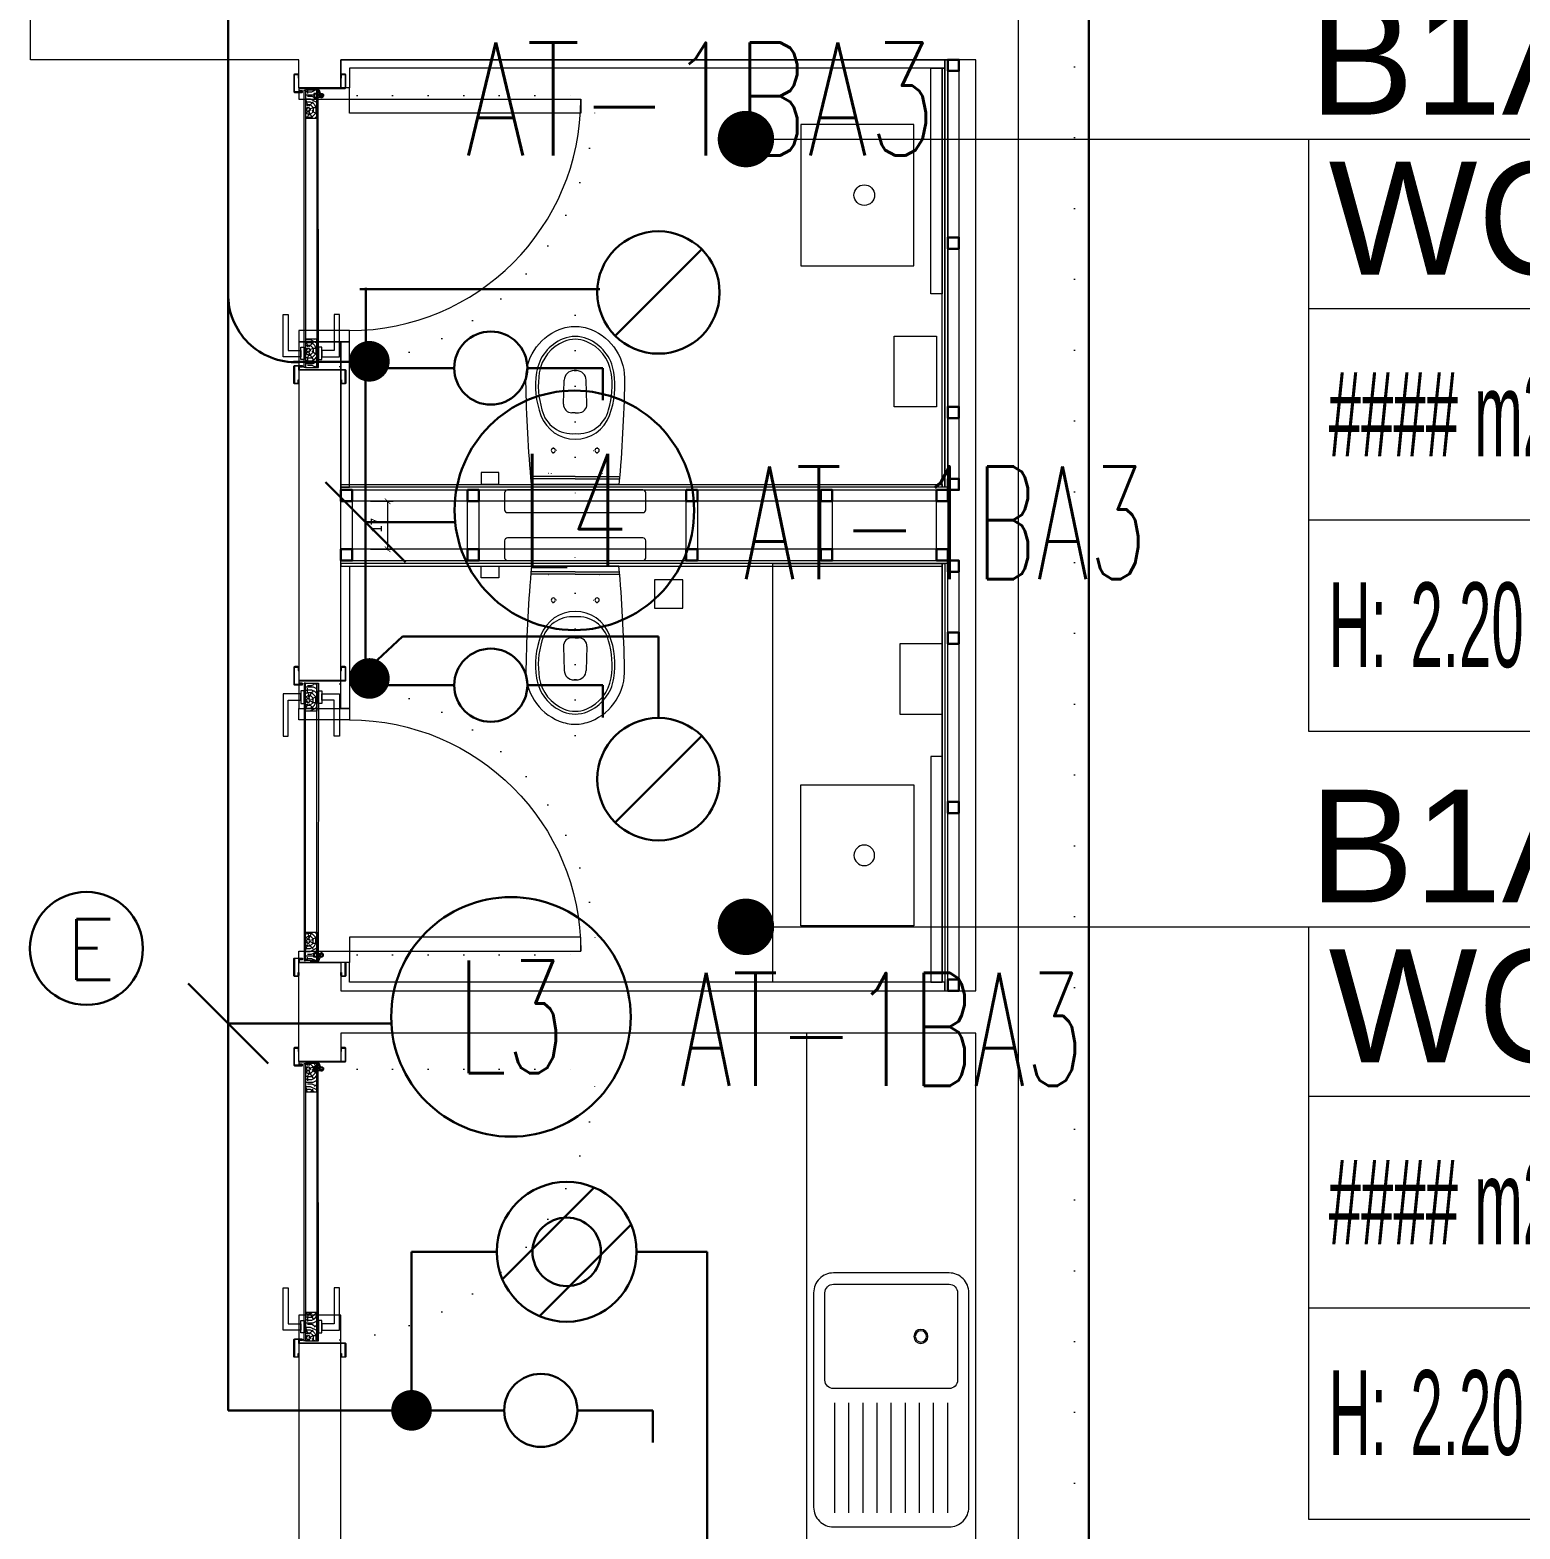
# Model space of a CAD drawing. Header units: metres. Extents: x -13316 to 152404, y -3899 to 30226.
# Drawn here: x 88410 to 88938, y 2069 to 2601 of the extents above; entities that cross this region are included whole.
import ezdxf
from ezdxf.enums import TextEntityAlignment as Align

# ---------------------------------------------------------------- set-up
doc = ezdxf.new("R2010")
doc.units = ezdxf.units.M
doc.header["$LTSCALE"] = 100
doc.header["$MEASUREMENT"] = 0
doc.header["$PDMODE"] = 1
doc.linetypes.add('DOT2', pattern=[0.125, 0, -0.125])
doc.linetypes.add('HIDDEN', pattern=[0.375, 0.25, -0.125])
doc.layers.get('0').update_dxf_attribs({"color": 9, "lineweight": 9})
for name, color, linetype, lineweight in [('00', 9, 'Continuous', 9), ('05V', 9, 'Continuous', 9), ('06C @ 1', 9, 'Continuous', 9), ('09', 9, 'Continuous', 9), ('10', 9, 'Continuous', 9), ('12', 9, 'Continuous', 9), ('20', 9, 'DOT2', 9), ('21_mahal200', 9, 'Continuous', 9), ('40x40 profil', 3, 'Continuous', 9), ('Alçıpan', 2, 'Continuous', 9), ('E-1x18W PL DOWNLIGHT ARMATÜR (GÖMME)', 7, 'Continuous', 30), ('E-1x36 W SIVAÜSTÜ FLUORESAN ARMATÜR (ETANŞ)', 7, 'Continuous', 30), ('E-2x18W GÖMME PL COMPACT FLUORESAN ARMATÜR', 7, 'Continuous', 30), ('E-ACİL AYDINLATMA KİTİ', 7, 'Continuous', 30), ('E-ANAHTAR', 7, 'Continuous', 30), ('E-AYDINLATMA VE PRİZ PANOSU', 7, 'Continuous', 30), ('E-KABLO', 7, 'Continuous', 30), ('E-LINYE', 7, 'Continuous', 30), ('Kapı', 204, 'Continuous', 9), ('SERAMİK', 1, 'Continuous', 9), ('TEFRİŞ', 9, 'Continuous', 9)]:
    doc.layers.add(name, color=color, linetype=linetype, lineweight=lineweight)
doc.styles.add('Arial', font='arial.ttf', dxfattribs={"height": 2.5})
doc.styles.add('E-YAZI', font='txttw.shx')
doc.styles.add('MuuM_TEXT-STANDART', font='ARIALN.TTF')
doc.dimstyles.new('MuuM_DIM20', dxfattribs={"dimscale": 2, "dimtxt": 2, "dimasz": 1, "dimexe": 1, "dimexo": 1, "dimgap": 1, "dimtad": 1, "dimdec": 1, "dimrnd": 0.5, "dimdsep": 46, "dimtxsty": 'MuuM_TEXT-STANDART', "dimblk": 'ARCHTICK', "dimcen": 0, "dimdle": 0.15, "dimclrd": 256, "dimclre": 256, "dimclrt": 256, "dimadec": 0, "dimazin": 0, "dimtfac": 5, "dimtdec": 1, "dimtix": 1, "dimtmove": 2, "dimatfit": 3, "dimldrblk": 'DOT', "dimfxl": 3, "dimfxlon": 1, "dimtolj": 1, "dimlwd": -1, "dimlwe": -1, "dimarcsym": 0})
doc.dimstyles.new('MuuM_DIM200', dxfattribs={"dimscale": 20, "dimtxt": 2, "dimasz": 1, "dimexe": 1, "dimexo": 1, "dimgap": 1, "dimtad": 1, "dimdec": 1, "dimrnd": 0.5, "dimdsep": 46, "dimtxsty": 'MuuM_TEXT-STANDART', "dimblk": 'ARCHTICK', "dimcen": 0, "dimdle": 0.15, "dimclrd": 256, "dimclre": 256, "dimclrt": 256, "dimadec": 0, "dimazin": 0, "dimtfac": 5, "dimtdec": 1, "dimtix": 1, "dimtmove": 2, "dimatfit": 3, "dimldrblk": 'DOT', "dimfxl": 3, "dimfxlon": 1, "dimtolj": 1, "dimlwd": -1, "dimlwe": -1, "dimarcsym": 0})

# ---------------------------------------------------------------- blocks, each defined once
blk = doc.blocks.new('100_1x18W PL DOWNLIGHT ARMATÜR (GÖMME)')
at = {"layer": 'E-1x18W PL DOWNLIGHT ARMATÜR (GÖMME)', "color": 7}
blk.add_line((-1.095, -1.095), (1.095, 1.095), dxfattribs=at)
at = {"layer": 'E-1x18W PL DOWNLIGHT ARMATÜR (GÖMME)', "color": 4}
blk.add_ellipse((0, 0), major_axis=(-1.549, 0), ratio=1, start_param=3.1418, end_param=9.424985, dxfattribs=at)
blk = doc.blocks.new('100_ANAHTAR')
at = {"layer": 'E-ANAHTAR', "color": 4}
for p, q in [((0, 5.345), (-0.714, 5.345)), ((0, 3.673), (0, 5.345)), ((0, 2.053), (0, 0))]:
    blk.add_line(p, q, dxfattribs=at)
blk.add_circle((0, 2.863), 0.81, dxfattribs=at)
blk = doc.blocks.new('100_ACİL AYDINLATMA KİTİ')
at = {"layer": 'E-ACİL AYDINLATMA KİTİ', "color": 3}
blk.add_circle((0, 0), 1.251, dxfattribs=at)
at = {"layer": 'E-ACİL AYDINLATMA KİTİ', "color": 3, "style": 'E-YAZI'}
blk.add_text('E', height=1.34, dxfattribs=at).set_placement((-0.448, -0.694))
blk = doc.blocks.new('E-218-ORTASI BUZLU CAMLI')
at = {"layer": 'E-2x18W GÖMME PL COMPACT FLUORESAN ARMATÜR', "color": 4}
for p, q in [((-22.81, -9.67), (9.67, 22.81)), ((-9.67, -22.81), (22.81, 9.67))]:
    blk.add_line(p, q, dxfattribs=at)
for radius in [24.78, 12.14]:
    blk.add_circle((0, 0), radius, dxfattribs=at)
blk = doc.blocks.new('_ArchTick')
at = {"color": 0, "linetype": 'ByBlock', "const_width": 0.15}
blk.add_lwpolyline([(-0.5, -0.5), (0.5, 0.5)], dxfattribs=at)
blk = doc.blocks.new('_Dot')
at = {"color": 0, "linetype": 'ByBlock', "lineweight": -2}
blk.add_line((-0.5, 0), (-1, 0), dxfattribs=at)
at = {"color": 0, "linetype": 'ByBlock', "const_width": 0.5}
blk.add_lwpolyline([(-0.25, 0, 1), (0.25, 0, 1)], format="xyb", close=True, dxfattribs=at)
blk = doc.blocks.new('0_roomno2')
blk.add_lwpolyline([(19.375, -10.5), (0, -10.5), (0, 0), (19.375, 0)], close=True)
for points in [[(0, -3), (19.375, -3)], [(8.125, -3), (8.125, -10.5)], [(11.875, -3), (11.875, -10.5)], [(15.625, -3), (15.625, -10.5)], [(0, -6.75), (8.125, -6.75)]]:
    blk.add_lwpolyline(points)
at = {"style": 'MuuM_TEXT-STANDART', "width": 0.6}
blk.add_text('H:', height=1.5, dxfattribs=at).set_placement((0.35, -8.608), align=Align.MIDDLE_LEFT)
at = {"style": 'Arial'}
blk.add_attdef('ODANO', (0, 1.17), '', height=2, dxfattribs=at)
blk.add_attdef('MEKANADI', text='', height=2, dxfattribs=at).set_placement((0.35, -3), align=Align.BOTTOM_LEFT)
at = {"style": 'MuuM_TEXT-STANDART', "width": 0.6}
for tag, p in [('YER01', (10, -4.5)), ('TAVAN01', (13.75, -4.5)), ('DUVAR01', (17.5, -4.5)), ('YER02', (10, -6.75)), ('TAVAN02', (13.75, -6.75)), ('DUVAR02', (17.5, -6.75)), ('YER03', (10, -9)), ('TAVAN03', (13.75, -9)), ('DUVAR03', (17.5, -9))]:
    blk.add_attdef(tag, text='', height=1.5, dxfattribs=at).set_placement(p, align=Align.MIDDLE_CENTER)
for tag, p in [('M2', (0.35, -4.875)), ('TEMIZTAVANYUKSEKLIGI', (1.8, -8.608))]:
    blk.add_attdef(tag, text='', height=1.5, dxfattribs=at).set_placement(p, align=Align.MIDDLE_LEFT)
blk = doc.blocks.new('gr-p-birim eleman')
blk.add_lwpolyline([(-1, 0), (0, 0), (0, 1), (-1, 1)], close=True)
blk = doc.blocks.new('m-mu-evye01-p')
for points in [[(-45, 9.5), (-45, 50.5, -0.414214), (-38, 57.5), (38, 57.5, -0.414214), (45, 50.5), (45, 9.5, -0.414214), (38, 2.5), (-38, 2.5, -0.414214)], [(-4, 9.5), (-4, 50.5, 0.414214), (-7, 53.5), (-38, 53.5, 0.414214), (-41, 50.5), (-41, 9.5, 0.414214), (-38, 6.5), (-7, 6.5, 0.414214)]]:
    blk.add_lwpolyline(points, format="xyb", close=True)
for points in [[(40, 50), (1, 50)], [(40, 45), (1, 45)], [(40, 40), (1, 40)], [(40, 35), (1, 35)], [(40, 30), (1, 30)], [(40, 25), (1, 25)], [(40, 20), (1, 20)], [(40, 15), (1, 15)], [(40, 10), (1, 10)]]:
    blk.add_lwpolyline(points)
for radius in [2.5, 2]:
    blk.add_circle((-22.5, 19.5), radius)
blk.add_point((0, 0))
blk = doc.blocks.new('p-kapı kolu')
for points in [[(2.2, 0), (2.2, -1.25), (-2.2, -1.25), (-2.2, 0), (2.2, 0)], [(1.225, -1.25), (1.225, -7.5), (-13.775, -7.5), (-13.775, -5.625), (-1.025, -5.625), (-1.025, -5.625), (-1.025, -1.25), (1.225, -1.25)]]:
    blk.add_lwpolyline(points)
blk = doc.blocks.new('K-AH-01')
at = {"layer": '09'}
h = blk.add_hatch(dxfattribs=at)
h.set_pattern_fill('LOGEND', color=256, scale=10, style=0)
h.set_pattern_definition([(7e-15, (-3944.073, -2726.897), (10, 10), [3, -7]), (7e-15, (-3944.073, -2726.397), (10, 10), [3, -7]), (7e-15, (-3943.573, -2725.397), (10, 10), [2, -8]), (7e-15, (-3943.073, -2724.397), (10, 10), [1.5, -8.5]), (7e-15, (-3943.073, -2723.397), (10, 10), [1, -9]), (7e-15, (-3945.573, -2722.397), (10, 10), [0.5, -2.5, 0.5, -6.5]), (7e-15, (-3944.073, -2721.897), (10, 10), [0.5, -4, 1.5, -4]), (7e-15, (-3942.073, -2721.397), (10, 10), [0.5, -0.5, 0.5, -8.5]), (7e-15, (-3942.573, -2720.897), (10, 10), [0.5, -9.5]), (7e-15, (-3943.073, -2719.897), (10, 10), [1.5, -8.5]), (7e-15, (-3943.073, -2718.897), (10, 10), [2, -8]), (7e-15, (-3943.573, -2717.897), (10, 10), [2.5, -3, 0.5, -4]), (90, (-3947.573, -2723.897), (-10, 10), [0.5, -1, 2.5, -6]), (90, (-3947.073, -2722.897), (-10, 10), [0.5, -0.5, 1.5, -7.5]), (90, (-3946.573, -2718.897), (-10, 10), [1, -9]), (90, (-3946.073, -2722.897), (-10, 10), [2, -3, 0.5, -4.5]), (90, (-3945.573, -2717.397), (-10, 10), [0.5, -9.5]), (90, (-3945.073, -2722.397), (-10, 10), [1.5, -8.5]), (90, (-3944.073, -2721.897), (-10, 10), [1, -9]), (90, (-3943.073, -2721.897), (-10, 10), [0.5, -1.5, 1.5, -6.5]), (90, (-3942.573, -2721.397), (-10, 10), [0.5, -9.5]), (90, (-3942.073, -2723.397), (-10, 10), [1.4, -8.6]), (90, (-3941.573, -2725.397), (-10, 10), [1, -9]), (90, (-3940.573, -2721.397), (-10, 10), [0.5, -9.5]), (90, (-3939.573, -2721.897), (-10, 10), [1.5, -8.5]), (90, (-3938.573, -2721.897), (-10, 10), [1.5, -8.5]), (45, (-3940.073, -2725.8966), (1e-15, 10), [0.7071, -0.7071, 0.7071, -12.020836]), (45, (-3942.073, -2723.3966), (1e-15, 10), [1.4142, -12.727936]), (45, (-3946.073, -2718.3966), (1e-15, 10), [1.4142, -12.727936]), (45, (-3944.073, -2720.8966), (1e-15, 10), [1.4142, -12.727936]), (45, (-3943.573, -2722.8966), (1e-15, 10), [1.4142, -12.727936]), (45, (-3940.573, -2724.8966), (1e-15, 10), [1.4142, -12.727936]), (45, (-3941.573, -2724.3966), (1e-15, 10), [2.12132, -12.020816]), (45, (-3944.573, -2719.8966), (1e-15, 10), [0.7071, -13.435036]), (45, (-3945.073, -2718.8966), (1e-15, 10), [0.7071, -13.435036]), (45, (-3941.073, -2718.8966), (1e-15, 10), [0.7071, -13.435036]), (45, (-3945.073, -2723.8966), (1e-15, 10), [0.7071, -13.435036]), (45, (-3939.573, -2720.3966), (1e-15, 10), [0.7071, -13.435036]), (45, (-3943.073, -2721.3966), (1e-15, 10), [0.7071, -13.435036]), (45, (-3942.073, -2720.3966), (1e-15, 10), [0.7071, -13.435036]), (135, (-3942.573, -2722.3966), (-10, 1e-15), [0.7071, -0.7071, 2.12132, -10.606616]), (135, (-3941.073, -2722.3966), (-10, 1e-15), [0.7071, -13.435036]), (135, (-3941.073, -2725.8966), (-10, 1e-15), [0.7071, -13.435036]), (135, (-3943.073, -2723.3966), (-10, 1e-15), [0.7071, -13.435036]), (135, (-3941.573, -2721.3966), (-10, 1e-15), [0.7071, -13.435036]), (135, (-3944.073, -2723.8966), (-10, 1e-15), [0.7071, -13.435036]), (135, (-3940.073, -2723.8966), (-10, 1e-15), [0.7071, -13.435036]), (135, (-3947.073, -2726.8966), (-10, 1e-15), [0.7071, -13.435036]), (135, (-3946.573, -2726.3966), (-10, 1e-15), [1.4142, -12.727936]), (135, (-3946.073, -2725.8966), (-10, 1e-15), [1.4142, -12.727936]), (135, (-3945.073, -2725.8966), (-10, 1e-15), [1.4142, -12.727936]), (135, (-3944.573, -2724.8966), (-10, 1e-15), [1.4142, -12.727936]), (135, (-3940.573, -2720.8966), (-10, 1e-15), [1.4142, -12.727936]), (135, (-3938.573, -2725.8966), (-10, 1e-15), [1.4142, -12.727936]), (135, (-3938.073, -2717.8966), (-10, 1e-15), [1.4142, -12.727936]), (135, (-3938.073, -2718.8966), (-10, 1e-15), [1.4142, -12.727936]), (135, (-3939.073, -2719.3966), (-10, 1e-15), [1.4142, -12.727936]), (135, (-3946.073, -2719.3966), (-10, 1e-15), [2.12132, -12.020816]), (135, (-3939.573, -2720.3966), (-10, 1e-15), [2.12132, -12.020816]), (26.56505, (-3945.0727, -2717.3966), (10, 4e-09), [1.118, -21.24268]), (26.56505, (-3945.0727, -2722.3966), (10, 4e-09), [1.118, -21.24268]), (26.56505, (-3944.0727, -2719.3966), (10, 4e-09), [1.118, -21.24268]), (26.56505, (-3941.0727, -2726.3966), (10, 4e-09), [1.118, -21.24268]), (26.56505, (-3941.5727, -2725.3966), (10, 4e-09), [1.118, -21.24268]), (26.56505, (-3944.5727, -2723.3966), (10, 4e-09), [1.118, -21.24268]), (26.56505, (-3944.5727, -2718.3966), (10, 4e-09), [1.118, -21.24268]), (26.56505, (-3941.5727, -2721.3966), (10, 4e-09), [2.236, -20.12468]), (63.43495, (-3941.5727, -2719.8966), (5e-10, 10), [1.118, -21.24268]), (63.43495, (-3940.0727, -2722.8966), (5e-10, 10), [1.118, -21.24268]), (63.43495, (-3945.0727, -2720.8966), (5e-10, 10), [1.118, -21.24268]), (63.43495, (-3947.0727, -2720.3966), (5e-10, 10), [1.118, -21.24268]), (63.43495, (-3941.0727, -2722.3966), (5e-10, 10), [1.118, -21.24268]), (63.43495, (-3942.0727, -2722.3966), (5e-10, 10), [1.118, -21.24268]), (63.43495, (-3946.0727, -2720.8966), (5e-10, 10), [2.236, -20.12468]), (63.43495, (-3938.5727, -2724.3966), (5e-10, 10), [2.236, -20.12468]), (63.43495, (-3939.5727, -2723.8966), (5e-10, 10), [2.236, -20.12468]), (116.56505, (-3947.5727, -2725.3966), (-4e-09, 10), [1.118, -21.24268]), (116.56505, (-3947.5727, -2719.8966), (-4e-09, 10), [1.118, -21.24268]), (116.56505, (-3945.5727, -2726.8966), (-4e-09, 10), [1.118, -21.24268]), (116.56505, (-3946.5727, -2717.8966), (-4e-09, 10), [1.118, -21.24268]), (116.56505, (-3945.5727, -2723.8966), (-4e-09, 10), [1.118, -21.24268]), (116.56505, (-3943.5727, -2722.8966), (-4e-09, 10), [1.118, -21.24268]), (116.56505, (-3942.5727, -2720.8966), (-4e-09, 10), [1.118, -21.24268]), (116.56505, (-3947.0727, -2724.8966), (3.2e-06, 10.0000016), [1.118, -21.24268]), (116.56505, (-3944.5727, -2723.3966), (-4e-09, 10), [1.118, -21.24268]), (116.56505, (-3941.5727, -2724.3966), (-4e-09, 10), [1.118, -21.24268]), (116.56505, (-3940.5727, -2723.3966), (-4e-09, 10), [1.118, -21.24268]), (116.56505, (-3938.5727, -2720.3966), (-4e-09, 10), [1.118, -21.24268]), (116.56505, (-3946.0727, -2717.3966), (-4e-09, 10), [1.118, -21.24268]), (116.56505, (-3947.5727, -2717.8966), (-4e-09, 10), [2.236, -20.12468]), (116.56505, (-3946.0727, -2724.8966), (-4e-09, 10), [2.236, -20.12468]), (153.43495, (-3947.5727, -2726.3966), (-10, 5e-10), [1.118, -21.24268]), (153.43495, (-3939.0727, -2726.8966), (-10, 5e-10), [1.118, -21.24268]), (153.43495, (-3939.5727, -2721.8966), (-10, 5e-10), [1.118, -21.24268]), (153.43495, (-3943.5727, -2725.3966), (-10, 5e-10), [1.118, -21.24268]), (153.43495, (-3944.0727, -2726.3966), (-10, 5e-10), [1.118, -21.24268]), (153.43495, (-3943.0727, -2724.3966), (-10, 5e-10), [1.118, -21.24268]), (153.43495, (-3940.0727, -2718.3966), (-10, 5e-10), [1.118, -21.24268]), (153.43495, (-3939.0727, -2717.8966), (-10, 5e-10), [2.236, -20.12468])])
h.paths.add_polyline_path([(10.77, 6.46), (10.77, 2.46), (0.77, 2.46), (0.77, 6.46)])
h = blk.add_hatch(dxfattribs=at)
h.set_pattern_fill('LOGEND', color=256, scale=10, style=0)
h.set_pattern_definition([(7e-15, (-3938.781, -2726.897), (10, 10), [3, -7]), (7e-15, (-3938.781, -2726.397), (10, 10), [3, -7]), (7e-15, (-3938.281, -2725.397), (10, 10), [2, -8]), (7e-15, (-3937.781, -2724.397), (10, 10), [1.5, -8.5]), (7e-15, (-3937.781, -2723.397), (10, 10), [1, -9]), (7e-15, (-3940.281, -2722.397), (10, 10), [0.5, -2.5, 0.5, -6.5]), (7e-15, (-3938.781, -2721.897), (10, 10), [0.5, -4, 1.5, -4]), (7e-15, (-3936.781, -2721.397), (10, 10), [0.5, -0.5, 0.5, -8.5]), (7e-15, (-3937.281, -2720.897), (10, 10), [0.5, -9.5]), (7e-15, (-3937.781, -2719.897), (10, 10), [1.5, -8.5]), (7e-15, (-3937.781, -2718.897), (10, 10), [2, -8]), (7e-15, (-3938.281, -2717.897), (10, 10), [2.5, -3, 0.5, -4]), (90, (-3942.281, -2723.897), (-10, 10), [0.5, -1, 2.5, -6]), (90, (-3941.781, -2722.897), (-10, 10), [0.5, -0.5, 1.5, -7.5]), (90, (-3941.281, -2718.897), (-10, 10), [1, -9]), (90, (-3940.781, -2722.897), (-10, 10), [2, -3, 0.5, -4.5]), (90, (-3940.281, -2717.397), (-10, 10), [0.5, -9.5]), (90, (-3939.781, -2722.397), (-10, 10), [1.5, -8.5]), (90, (-3938.781, -2721.897), (-10, 10), [1, -9]), (90, (-3937.781, -2721.897), (-10, 10), [0.5, -1.5, 1.5, -6.5]), (90, (-3937.281, -2721.397), (-10, 10), [0.5, -9.5]), (90, (-3936.781, -2723.397), (-10, 10), [1.4, -8.6]), (90, (-3936.281, -2725.397), (-10, 10), [1, -9]), (90, (-3935.281, -2721.397), (-10, 10), [0.5, -9.5]), (90, (-3934.281, -2721.897), (-10, 10), [1.5, -8.5]), (90, (-3933.281, -2721.897), (-10, 10), [1.5, -8.5]), (45, (-3934.781, -2725.8966), (1e-15, 10), [0.7071, -0.7071, 0.7071, -12.020836]), (45, (-3936.781, -2723.3966), (1e-15, 10), [1.4142, -12.727936]), (45, (-3940.781, -2718.3966), (1e-15, 10), [1.4142, -12.727936]), (45, (-3938.781, -2720.8966), (1e-15, 10), [1.4142, -12.727936]), (45, (-3938.281, -2722.8966), (1e-15, 10), [1.4142, -12.727936]), (45, (-3935.281, -2724.8966), (1e-15, 10), [1.4142, -12.727936]), (45, (-3936.281, -2724.3966), (1e-15, 10), [2.12132, -12.020816]), (45, (-3939.281, -2719.8966), (1e-15, 10), [0.7071, -13.435036]), (45, (-3939.781, -2718.8966), (1e-15, 10), [0.7071, -13.435036]), (45, (-3935.781, -2718.8966), (1e-15, 10), [0.7071, -13.435036]), (45, (-3939.781, -2723.8966), (1e-15, 10), [0.7071, -13.435036]), (45, (-3934.281, -2720.3966), (1e-15, 10), [0.7071, -13.435036]), (45, (-3937.781, -2721.3966), (1e-15, 10), [0.7071, -13.435036]), (45, (-3936.781, -2720.3966), (1e-15, 10), [0.7071, -13.435036]), (135, (-3937.281, -2722.3966), (-10, 1e-15), [0.7071, -0.7071, 2.12132, -10.606616]), (135, (-3935.781, -2722.3966), (-10, 1e-15), [0.7071, -13.435036]), (135, (-3935.781, -2725.8966), (-10, 1e-15), [0.7071, -13.435036]), (135, (-3937.781, -2723.3966), (-10, 1e-15), [0.7071, -13.435036]), (135, (-3936.281, -2721.3966), (-10, 1e-15), [0.7071, -13.435036]), (135, (-3938.781, -2723.8966), (-10, 1e-15), [0.7071, -13.435036]), (135, (-3934.781, -2723.8966), (-10, 1e-15), [0.7071, -13.435036]), (135, (-3941.781, -2726.8966), (-10, 1e-15), [0.7071, -13.435036]), (135, (-3941.281, -2726.3966), (-10, 1e-15), [1.4142, -12.727936]), (135, (-3940.781, -2725.8966), (-10, 1e-15), [1.4142, -12.727936]), (135, (-3939.781, -2725.8966), (-10, 1e-15), [1.4142, -12.727936]), (135, (-3939.281, -2724.8966), (-10, 1e-15), [1.4142, -12.727936]), (135, (-3935.281, -2720.8966), (-10, 1e-15), [1.4142, -12.727936]), (135, (-3933.281, -2725.8966), (-10, 1e-15), [1.4142, -12.727936]), (135, (-3932.781, -2717.8966), (-10, 1e-15), [1.4142, -12.727936]), (135, (-3932.781, -2718.8966), (-10, 1e-15), [1.4142, -12.727936]), (135, (-3933.781, -2719.3966), (-10, 1e-15), [1.4142, -12.727936]), (135, (-3940.781, -2719.3966), (-10, 1e-15), [2.12132, -12.020816]), (135, (-3934.281, -2720.3966), (-10, 1e-15), [2.12132, -12.020816]), (26.56505, (-3939.7813, -2717.3966), (10, 4e-09), [1.118, -21.24268]), (26.56505, (-3939.7813, -2722.3966), (10, 4e-09), [1.118, -21.24268]), (26.56505, (-3938.7813, -2719.3966), (10, 4e-09), [1.118, -21.24268]), (26.56505, (-3935.7813, -2726.3966), (10, 4e-09), [1.118, -21.24268]), (26.56505, (-3936.2813, -2725.3966), (10, 4e-09), [1.118, -21.24268]), (26.56505, (-3939.2813, -2723.3966), (10, 4e-09), [1.118, -21.24268]), (26.56505, (-3939.2813, -2718.3966), (10, 4e-09), [1.118, -21.24268]), (26.56505, (-3936.2813, -2721.3966), (10, 4e-09), [2.236, -20.12468]), (63.43495, (-3936.2813, -2719.8966), (5e-10, 10), [1.118, -21.24268]), (63.43495, (-3934.7813, -2722.8966), (5e-10, 10), [1.118, -21.24268]), (63.43495, (-3939.7813, -2720.8966), (5e-10, 10), [1.118, -21.24268]), (63.43495, (-3941.7813, -2720.3966), (5e-10, 10), [1.118, -21.24268]), (63.43495, (-3935.7813, -2722.3966), (5e-10, 10), [1.118, -21.24268]), (63.43495, (-3936.7813, -2722.3966), (5e-10, 10), [1.118, -21.24268]), (63.43495, (-3940.7813, -2720.8966), (5e-10, 10), [2.236, -20.12468]), (63.43495, (-3933.2813, -2724.3966), (5e-10, 10), [2.236, -20.12468]), (63.43495, (-3934.2813, -2723.8966), (5e-10, 10), [2.236, -20.12468]), (116.56505, (-3942.2813, -2725.3966), (-4e-09, 10), [1.118, -21.24268]), (116.56505, (-3942.2813, -2719.8966), (-4e-09, 10), [1.118, -21.24268]), (116.56505, (-3940.2813, -2726.8966), (-4e-09, 10), [1.118, -21.24268]), (116.56505, (-3941.2813, -2717.8966), (-4e-09, 10), [1.118, -21.24268]), (116.56505, (-3940.2813, -2723.8966), (-4e-09, 10), [1.118, -21.24268]), (116.56505, (-3938.2813, -2722.8966), (-4e-09, 10), [1.118, -21.24268]), (116.56505, (-3937.2813, -2720.8966), (-4e-09, 10), [1.118, -21.24268]), (116.56505, (-3941.7813, -2724.8966), (3.2e-06, 10.0000016), [1.118, -21.24268]), (116.56505, (-3939.2813, -2723.3966), (-4e-09, 10), [1.118, -21.24268]), (116.56505, (-3936.2813, -2724.3966), (-4e-09, 10), [1.118, -21.24268]), (116.56505, (-3935.2813, -2723.3966), (-4e-09, 10), [1.118, -21.24268]), (116.56505, (-3933.2813, -2720.3966), (-4e-09, 10), [1.118, -21.24268]), (116.56505, (-3940.7813, -2717.3966), (-4e-09, 10), [1.118, -21.24268]), (116.56505, (-3942.2813, -2717.8966), (-4e-09, 10), [2.236, -20.12468]), (116.56505, (-3940.7813, -2724.8966), (-4e-09, 10), [2.236, -20.12468]), (153.43495, (-3942.2813, -2726.3966), (-10, 5e-10), [1.118, -21.24268]), (153.43495, (-3933.7813, -2726.8966), (-10, 5e-10), [1.118, -21.24268]), (153.43495, (-3934.2813, -2721.8966), (-10, 5e-10), [1.118, -21.24268]), (153.43495, (-3938.2813, -2725.3966), (-10, 5e-10), [1.118, -21.24268]), (153.43495, (-3938.7813, -2726.3966), (-10, 5e-10), [1.118, -21.24268]), (153.43495, (-3937.7813, -2724.3966), (-10, 5e-10), [1.118, -21.24268]), (153.43495, (-3934.7813, -2718.3966), (-10, 5e-10), [1.118, -21.24268]), (153.43495, (-3933.7813, -2717.8966), (-10, 5e-10), [2.236, -20.12468])])
h.paths.add_polyline_path([(89.06, 2.47), (89.06, 6.46), (99.06, 6.47), (99.06, 2.47)])
at = {"layer": '10'}
for points in [[(-0.44, -1.7), (1.3, -1.7, 0.414214), (1.6, -1.4), (1.6, 1.1, 0.414214), (1.3, 1.4, 0.414214), (1, 1.1), (1, 0.2), (0.2, 0.2), (0.2, 16.4, 0.414214), (-0.1, 16.7), (-4.6, 16.7, 0.414214), (-4.9, 16.4), (-4.9, 15.3, 0.414214), (-4.6, 15), (-3.5, 15), (-3.5, 15.2), (-4.6, 15.2, -0.414214), (-4.7, 15.3), (-4.7, 16.4, -0.414214), (-4.6, 16.5), (-0.2, 16.5), (-0.1, 16.5, -0.414214), (0, 16.4), (0, 0), (1.2, 0), (1.2, 1.1, -0.414214), (1.3, 1.2, -0.414214), (1.4, 1.1), (1.4, -1.4, -0.414214), (1.3, -1.5), (-0.44, -1.5), (-4.6, -1.5, -0.414214), (-4.7, -1.4), (-4.7, -0.3, -0.414214), (-4.6, -0.2), (-3.5, -0.2), (-3.5, 0), (-4.6, 0, 0.414214), (-4.9, -0.3), (-4.9, -1.4, 0.414214), (-4.6, -1.7)], [(100.44, -1.7), (98.7, -1.7, -0.414214), (98.4, -1.4), (98.4, 1.1, -0.414214), (98.7, 1.4, -0.414214), (99, 1.1), (99, 0.2), (99.8, 0.2), (99.8, 16.4, -0.414214), (100.1, 16.7), (104.6, 16.7, -0.414214), (104.9, 16.4), (104.9, 15.3, -0.414214), (104.6, 15), (103.5, 15), (103.5, 15.2), (104.6, 15.2, 0.414214), (104.7, 15.3), (104.7, 16.4, 0.414214), (104.6, 16.5), (100.2, 16.5), (100.1, 16.5, 0.414214), (100, 16.4), (100, 0), (98.8, 0), (98.8, 1.1, 0.414214), (98.7, 1.2, 0.414214), (98.6, 1.1), (98.6, -1.4, 0.414214), (98.7, -1.5), (100.44, -1.5), (104.6, -1.5, 0.414214), (104.7, -1.4), (104.7, -0.3, 0.414214), (104.6, -0.2), (103.5, -0.2), (103.5, 0), (104.6, 0, -0.414214), (104.9, -0.3), (104.9, -1.4, -0.414214), (104.6, -1.7)], [(2.15, 7.6), (0.77, 6.96), (0.77, 4.09), (0.57, 4.09), (0.57, 7.09), (2.04, 7.77, -14.796002)]]:
    blk.add_lwpolyline(points, format="xyb", close=True, dxfattribs=at)
blk.add_circle((2.72, 8.09), 0.55, dxfattribs=at)
at = {"layer": '12'}
for points in [[(0.77, 6.46), (99.06, 6.47), (99.06, 6.97), (0.77, 6.96)], [(0.77, 2.46), (10.77, 2.46), (10.77, 6.46), (0.77, 6.46)], [(89.06, 2.46), (99.06, 2.46), (99.06, 6.47), (89.06, 6.47)], [(0.77, 2.46), (99.06, 2.46), (99.06, 1.96), (0.77, 1.96)]]:
    blk.add_lwpolyline(points, close=True, dxfattribs=at)
at = {"layer": '20'}
blk.add_lwpolyline([(2.72, 8.09), (2.72, 105.23)], dxfattribs=at)
at = {"layer": '20', "linetype": 'HIDDEN'}
for points in [[(1.97, 6.89), (1.97, 5.39), (3.47, 5.39), (3.47, 6.89)], [(2.17, 7.58), (2.17, 5.59), (3.27, 5.59), (3.27, 7.58)]]:
    blk.add_lwpolyline(points, dxfattribs=at)
at = {"layer": '20'}
blk.add_arc((0.77, 6.96), 98.29, 357.0842, 88.8632, dxfattribs=at)
at = {"layer": '06C @ 1', "xscale": -1, "rotation": 180}
blk.add_blockref('p-kapı kolu', (94.06, 6.97), dxfattribs=at)
at = {"layer": '06C @ 1'}
blk.add_blockref('p-kapı kolu', (94.06, 1.96), dxfattribs=at)
blk = doc.blocks.new('sdfdfeeeeeeeeeeeeee')
at = {"layer": 'Kapı'}
for points in [[(61552.81, -0.36), (61552.81, 81.64), (61557.81, 81.64), (61557.81, -0.36)], [(61548.81, -0.36), (61548.81, -18.36), (61552.81, -18.36), (61552.81, -0.36)], [(61634.81, -0.36), (61634.81, -18.36), (61638.81, -18.36), (61638.81, -0.36)]]:
    blk.add_lwpolyline(points, close=True, dxfattribs=at)
blk.add_arc((61552.81, -0.36), 82, 0, 90, dxfattribs=at)
blk = doc.blocks.new('vx')
at = {"layer": 'TEFRİŞ'}
for points in [[(59478.42, 182.53), (59478.42, 34.03), (59538.42, 34.03), (59538.42, 182.53)], [(59488.42, 162.53), (59488.42, 112.53), (59528.42, 112.53), (59528.42, 162.53)]]:
    blk.add_lwpolyline(points, close=True, dxfattribs=at)
blk.add_circle((59510.87, 137.53), 3.65, dxfattribs=at)
blk = doc.blocks.new('*D726')
at = {"transparency": 16777216}
for p, q in [((4210.51, -6516.5), (4218.51, -6516.5)), ((4216.51, -6516.2), (4216.51, -6533.8)), ((4210.51, -6533.5), (4218.51, -6533.5))]:
    blk.add_line(p, q, dxfattribs=at)
at = {"transparency": 16777216, "xscale": 2, "yscale": 2, "zscale": 2}
for p, rotation in [((4216.51, -6516.5), 90), ((4216.51, -6533.5), 270)]:
    blk.add_blockref('_ArchTick', p, dxfattribs=dict(at, rotation=rotation))
at = {"transparency": 16777216, "insert": (4212.51, -6525), "char_height": 4, "attachment_point": 5, "rotation": 90, "style": 'MuuM_TEXT-STANDART'}
blk.add_mtext('\\A1;17', dxfattribs=at)
blk = doc.blocks.new('1.Bod.Ara.Mimari Elk')
at = {"layer": '00'}
for p, q in [((4200, -6360), (4200, -6370)), ((4200, -6680), (4200, -6690))]:
    blk.add_line(p, q, dxfattribs=at)
for points in [[(4425, -6950), (4425, -6705), (4200, -6705), (4200, -6715), (4185, -6715), (4185, -6680), (4200, -6680), (4200, -6690), (4425, -6690), (4425, -6360), (4200, -6360), (4200, -6370), (4185, -6370), (4185, -6360), (4090, -6360), (4090, -6280), (4105, -6280), (4105, -6345), (4425, -6345), (4425, -6230), (4440, -6230), (4440, -6950)], [(4200, -6590), (4200, -6460), (4185, -6460), (4185, -6590), (4200, -6590)], [(4200, -6590), (4200, -6460), (4185, -6460), (4185, -6590), (4200, -6590)], [(4200, -7015), (4200, -6805), (4185, -6805), (4185, -7015)]]:
    blk.add_lwpolyline(points, dxfattribs=at)
at = {"layer": '20', "ltscale": 2}
blk.add_line((4460, -6990), (4460, -5330), dxfattribs=at)
at = {"layer": '40x40 profil', "lineweight": 30}
for points in [[(4415, -6364), (4415, -6360), (4419, -6360), (4419, -6364)], [(4415, -6427), (4415, -6423), (4419, -6423), (4419, -6427)], [(4415, -6487), (4415, -6483), (4419, -6483), (4419, -6487)], [(4200, -6512.5), (4200, -6516.5), (4204, -6516.5), (4204, -6512.5)], [(4244.89, -6512.5), (4244.89, -6516.5), (4248.89, -6516.5), (4248.89, -6512.5)], [(4322.3, -6512.5), (4322.3, -6516.5), (4326.3, -6516.5), (4326.3, -6512.5)], [(4370.08, -6512.5), (4370.08, -6516.5), (4374.08, -6516.5), (4374.08, -6512.5)], [(4411, -6512.5), (4411, -6516.5), (4415, -6516.5), (4415, -6512.5)], [(4415, -6508.5), (4415, -6512.5), (4419, -6512.5), (4419, -6508.5)], [(4200, -6533.5), (4200, -6537.5), (4204, -6537.5), (4204, -6533.5)], [(4244.89, -6533.5), (4244.89, -6537.5), (4248.89, -6537.5), (4248.89, -6533.5)], [(4322.3, -6533.5), (4322.3, -6537.5), (4326.3, -6537.5), (4326.3, -6533.5)], [(4370.08, -6533.5), (4370.08, -6537.5), (4374.08, -6537.5), (4374.08, -6533.5)], [(4411, -6537.5), (4411, -6533.5), (4415, -6533.5), (4415, -6537.5)], [(4415, -6541.5), (4415, -6537.5), (4419, -6537.5), (4419, -6541.5)], [(4415, -6567), (4415, -6563), (4419, -6563), (4419, -6567)], [(4415, -6627), (4415, -6623), (4419, -6623), (4419, -6627)], [(4415, -6690), (4415, -6686), (4419, -6686), (4419, -6690)]]:
    blk.add_lwpolyline(points, close=True, dxfattribs=at)
at = {"layer": '40x40 profil'}
for points in [[(4419, -6512.5), (4415, -6512.5), (4415, -6364), (4419, -6364)], [(4200, -6512.5), (4415, -6512.5), (4415, -6516.5), (4200, -6516.5)], [(4204, -6533.5), (4200, -6533.5), (4200, -6516.5), (4204, -6516.5)], [(4248.89, -6533.5), (4244.89, -6533.5), (4244.89, -6516.5), (4248.89, -6516.5)], [(4326.3, -6533.5), (4322.3, -6533.5), (4322.3, -6516.5), (4326.3, -6516.5)], [(4374.08, -6533.5), (4370.08, -6533.5), (4370.08, -6516.5), (4374.08, -6516.5)], [(4415, -6533.5), (4411, -6533.5), (4411, -6516.5), (4415, -6516.5)], [(4415, -6533.5), (4200, -6533.5), (4200, -6537.5), (4415, -6537.5)], [(4419, -6686), (4415, -6686), (4415, -6537.5), (4419, -6537.5)], [(4311.09, -6554.4), (4321.09, -6554.4), (4321.09, -6544.4), (4311.09, -6544.4)]]:
    blk.add_lwpolyline(points, close=True, dxfattribs=at)
at = {"layer": 'Alçıpan'}
for points in [[(4415, -6363), (4415, -6511.5), (4414, -6511.5), (4414, -6360), (4415, -6360)], [(4200, -6512.5), (4415, -6512.5), (4415, -6511.5), (4200, -6511.5), (4200, -6512.5)], [(4200, -6537.5), (4415, -6537.5), (4415, -6538.5), (4200, -6538.5), (4200, -6537.5)], [(4415, -6690), (4415, -6538.5), (4414, -6538.5), (4414, -6690), (4415, -6690)]]:
    blk.add_lwpolyline(points, dxfattribs=at)
at = {"layer": 'SERAMİK'}
for points in [[(4200, -6370), (4200, -6360), (4414, -6360), (4414, -6363), (4203, -6363), (4203, -6363), (4203, -6370), (4200, -6370)], [(4414, -6363), (4414, -6511.5), (4413, -6511.5), (4413, -6363), (4414, -6363)], [(4200, -6460), (4200, -6511.5), (4203, -6511.5), (4203, -6460), (4200, -6460)], [(4413, -6511.5), (4200, -6511.5), (4200, -6510.5), (4413, -6510.5), (4413, -6511.5)], [(4413, -6538.5), (4200, -6538.5), (4200, -6539.5), (4413, -6539.5), (4413, -6538.5)], [(4200, -6590), (4200, -6539.5), (4203, -6539.5), (4203, -6590), (4200, -6590)], [(4414, -6538.5), (4414, -6687), (4413, -6687), (4413, -6538.5), (4414, -6538.5)], [(4200, -6680), (4200, -6690), (4414, -6690), (4414, -6687), (4203, -6687), (4203, -6687), (4203, -6680), (4200, -6680)]]:
    blk.add_lwpolyline(points, dxfattribs=at)
at = {"layer": 'TEFRİŞ', "linetype": 'DOT2'}
for p, q in [((4283, -6450.5), (4283, -6516.5)), ((4275.25, -6497.41), (4275.25, -6498.5)), ((4290.75, -6497.41), (4290.75, -6498.5)), ((4276.51, -6498.5), (4274.05, -6498.5)), ((4275.25, -6499.59), (4275.25, -6498.5)), ((4289.49, -6498.5), (4291.95, -6498.5)), ((4290.75, -6499.59), (4290.75, -6498.5)), ((4283, -6599.5), (4283, -6533.5)), ((4275.25, -6550.43), (4275.25, -6551.52)), ((4290.75, -6550.43), (4290.75, -6551.52)), ((4276.51, -6551.52), (4274.05, -6551.52)), ((4275.25, -6552.6), (4275.25, -6551.52)), ((4289.49, -6551.52), (4291.95, -6551.52)), ((4290.75, -6552.6), (4290.75, -6551.52))]:
    blk.add_line(p, q, dxfattribs=at)
at = {"layer": 'TEFRİŞ'}
for p, q in [((4283, -6470.19), (4282.59, -6470.19)), ((4282.59, -6470.19), (4283, -6470.19)), ((4283.41, -6470.19), (4283, -6470.19)), ((4283, -6470.19), (4283.41, -6470.19)), ((4278.84, -6482.07), (4279.09, -6473.58)), ((4287.16, -6482.07), (4286.91, -6473.58)), ((4283, -6485.15), (4281.84, -6485.15)), ((4283, -6485.15), (4284.16, -6485.15)), ((4283, -6507.7), (4267.5, -6507.7)), ((4283, -6507.7), (4298.5, -6507.7)), ((4283, -6508.5), (4267.5, -6508.5)), ((4283, -6508.5), (4298.5, -6508.5)), ((4283, -6541.52), (4267.5, -6541.52)), ((4283, -6542.32), (4267.5, -6542.32)), ((4283, -6541.52), (4298.5, -6541.52)), ((4283, -6542.32), (4298.5, -6542.32)), ((4283, -6564.86), (4281.84, -6564.86)), ((4283, -6564.86), (4284.16, -6564.86)), ((4278.84, -6567.95), (4279.09, -6576.43)), ((4287.16, -6567.95), (4286.91, -6576.43)), ((4283, -6579.83), (4282.59, -6579.83)), ((4282.59, -6579.83), (4283, -6579.83)), ((4283.41, -6579.83), (4283, -6579.83)), ((4283, -6579.83), (4283.41, -6579.83))]:
    blk.add_line(p, q, dxfattribs=at)
for points in [[(4413, -6363), (4413, -6443), (4409, -6443), (4409, -6363), (4413, -6363)], [(4413, -6687), (4413, -6607), (4409, -6607), (4409, -6687), (4413, -6687)]]:
    blk.add_lwpolyline(points, dxfattribs=at)
for points in [[(4363, -6383), (4363, -6433), (4403, -6433), (4403, -6383)], [(4411, -6458), (4411, -6483), (4396, -6483), (4396, -6458)], [(4255.92, -6506.31), (4249.72, -6506.31), (4249.72, -6510.49), (4255.92, -6510.49)], [(4255.92, -6543.68), (4249.72, -6543.68), (4249.72, -6539.5), (4255.92, -6539.5)], [(4413, -6592), (4413, -6567), (4398, -6567), (4398, -6592)]]:
    blk.add_lwpolyline(points, close=True, dxfattribs=at)
for points in [[(4267.5, -6510.5, -0.018163), (4265.53, -6474.24, -0.320529), (4277.37, -6455.59, -0.096396), (4283, -6454.5, -0.096396), (4288.62, -6455.59, -0.320529), (4300.47, -6474.24, -0.018163), (4298.5, -6510.5)], [(4259, -6520.5), (4307, -6520.5, 0.438618), (4308, -6519.5), (4308, -6513.5, 0.4666), (4307, -6512.5), (4259, -6512.5, 0.424537), (4258, -6513.5), (4258, -6519.5, 0.414214)], [(4259, -6537.49), (4307, -6537.49, 0.438618), (4308, -6536.49), (4308, -6530.49, 0.4666), (4307, -6529.49), (4259, -6529.49, 0.424537), (4258, -6530.49), (4258, -6536.49, 0.414214)], [(4267.5, -6539.52, 0.018163), (4265.53, -6575.78, 0.320529), (4277.37, -6594.42, 0.096396), (4283, -6595.52, 0.096396), (4288.62, -6594.42, 0.320529), (4300.47, -6575.78, 0.018163), (4298.5, -6539.52)]]:
    blk.add_lwpolyline(points, format="xyb", close=True, dxfattribs=at)
at = {"layer": 'TEFRİŞ', "linetype": 'DOT2'}
for points in [[(4273.5, -6511.5), (4273.5, -6506.5), (4274.5, -6506.5), (4274.5, -6511.5)], [(4291.5, -6511.5), (4291.5, -6506.5), (4292.5, -6506.5), (4292.5, -6511.5)], [(4273.5, -6537.5), (4273.5, -6542.5), (4274.5, -6542.5), (4274.5, -6537.5)], [(4291.5, -6537.5), (4291.5, -6542.5), (4292.5, -6542.5), (4292.5, -6537.5)]]:
    blk.add_lwpolyline(points, dxfattribs=at)
for points in [[(4278, -6512.5), (4278, -6520.5), (4288, -6520.5), (4288, -6512.5)], [(4278, -6529.49), (4278, -6537.49), (4288, -6537.49), (4288, -6529.49)]]:
    blk.add_lwpolyline(points, close=True, dxfattribs=at)
at = {"layer": 'TEFRİŞ'}
blk.add_circle((4385.45, -6408), 3.65, dxfattribs=at)
for centre, radius, start, end in [((4284.5, -6473.21), 15.4, 112.0243, 170.8719), ((4284.5, -6473.21), 14.4, 112.0243, 170.8719), ((4283, -6469.5), 11.4, 90, 112.0243), ((4283, -6469.5), 10.4, 90, 112.0243), ((4283, -6469.5), 11.4, 67.9757, 90), ((4283, -6469.5), 10.4, 67.9757, 90), ((4281.5, -6473.21), 14.4, 9.1281, 67.9757), ((4281.5, -6473.21), 15.4, 9.1281, 67.9757), ((4298.92, -6475.52), 30, 170.8719, 200.5799), ((4298.92, -6475.52), 29, 170.8719, 197.1273), ((4282.59, -6473.69), 3.5, 90, 178.293), ((4283.41, -6473.69), 3.5, 1.707, 90), ((4267.08, -6475.52), 29, 342.8727, 9.1281), ((4267.08, -6475.52), 30, 339.4201, 9.1281), ((4283, -6481.5), 13, 200.5799, 270), ((4281.91, -6481.55), 11, 193.1933, 275.6824), ((4281.84, -6482.15), 3, 178.293, 270), ((4284.09, -6481.55), 11, 264.3176, 346.8067), ((4283, -6481.5), 13, 270, 339.4201), ((4284.16, -6482.15), 3, 270, 1.707), ((4275.25, -6498.5), 0.75, 0, 180), ((4275.25, -6498.5), 0.75, 180, 0), ((4290.75, -6498.5), 0.75, 0, 180), ((4290.75, -6498.5), 0.75, 180, 0), ((4275.25, -6551.52), 0.75, 0, 180), ((4290.75, -6551.52), 0.75, 0, 180), ((4283, -6568.52), 13, 90, 159.4201), ((4275.25, -6551.52), 0.75, 180, 0), ((4283, -6568.52), 13, 20.5799, 90), ((4290.75, -6551.52), 0.75, 180, 0), ((4281.91, -6568.46), 11, 84.3176, 166.8067), ((4284.09, -6568.46), 11, 13.1933, 95.6824), ((4298.92, -6574.49), 30, 159.4201, 189.1281), ((4298.92, -6574.49), 29, 162.8727, 189.1281), ((4281.84, -6567.86), 3, 90, 181.707), ((4284.16, -6567.86), 3, 358.293, 90), ((4267.08, -6574.49), 29, 350.8719, 17.1273), ((4267.08, -6574.49), 30, 350.8719, 20.5799), ((4282.59, -6576.33), 3.5, 181.707, 270), ((4283.41, -6576.33), 3.5, 270, 358.293), ((4284.5, -6576.81), 15.4, 189.1281, 247.9757), ((4284.5, -6576.81), 14.4, 189.1281, 247.9757), ((4281.5, -6576.81), 14.4, 292.0243, 350.8719), ((4281.5, -6576.81), 15.4, 292.0243, 350.8719), ((4283, -6580.52), 11.4, 247.9757, 270), ((4283, -6580.52), 10.4, 247.9757, 270), ((4283, -6580.52), 10.4, 270, 292.0243), ((4283, -6580.52), 11.4, 270, 292.0243)]:
    blk.add_arc(centre, radius, start, end, dxfattribs=at)
at = {"rotation": 270}
for p in [(4185, -6370), (4185, -6715)]:
    blk.add_blockref('K-AH-01', p, dxfattribs=at)
at = {"xscale": -1, "rotation": 270}
blk.add_blockref('K-AH-01', (4185, -6680), dxfattribs=at)
at = {"layer": '05V', "linetype": 'Continuous', "xscale": 60, "yscale": 245}
blk.add_blockref('gr-p-birim eleman', (4425, -6950), dxfattribs=at)
at = {"layer": '05V', "linetype": 'Continuous', "xscale": -1, "rotation": 90}
blk.add_blockref('m-mu-evye01-p', (4425, -6835), dxfattribs=at)
at = {"layer": '21_mahal200'}
ref = blk.add_blockref('0_roomno2', (4543.02, -6388.13), dxfattribs=dict(at, xscale=20, yscale=20, zscale=20))
ref.add_attrib('ODANO', 'B1A-22', (4543.02, -6379.49), dxfattribs={"layer": '0', "height": 40, "style": 'Arial'})
ref.add_attrib('MEKANADI', 'WC BAY ABDEST', dxfattribs={"layer": '0', "height": 40, "style": 'Arial'}).set_placement((4550.02, -6448.13), align=Align.BOTTOM_LEFT)
ref.add_attrib('M2', '#### m2', dxfattribs={"layer": '0', "height": 30, "style": 'MuuM_TEXT-STANDART', "width": 0.6}).set_placement((4550.02, -6485.63), align=Align.MIDDLE_LEFT)
ref.add_attrib('TEMIZTAVANYUKSEKLIGI', '2.20 M', dxfattribs={"layer": '0', "height": 30, "style": 'MuuM_TEXT-STANDART', "width": 0.6}).set_placement((4579.02, -6560.29), align=Align.MIDDLE_LEFT)
ref.add_attrib('YER01', 'Y05', dxfattribs={"layer": '0', "height": 30, "style": 'MuuM_TEXT-STANDART', "width": 0.6}).set_placement((4743.02, -6478.13), align=Align.MIDDLE_CENTER)
ref.add_attrib('TAVAN01', 'T01', dxfattribs={"layer": '0', "height": 30, "style": 'MuuM_TEXT-STANDART', "width": 0.6}).set_placement((4818.02, -6478.13), align=Align.MIDDLE_CENTER)
ref.add_attrib('DUVAR01', 'D15', dxfattribs={"layer": '0', "height": 30, "style": 'MuuM_TEXT-STANDART', "width": 0.6}).set_placement((4893.02, -6478.13), align=Align.MIDDLE_CENTER)
ref.add_attrib('TAVAN02', 'T09', dxfattribs={"layer": '0', "height": 30, "style": 'MuuM_TEXT-STANDART', "width": 0.6}).set_placement((4818.02, -6523.13), align=Align.MIDDLE_CENTER)
ref = blk.add_blockref('0_roomno2', (4543.02, -6667.33), dxfattribs=dict(at, xscale=20, yscale=20, zscale=20))
ref.add_attrib('ODANO', 'B1A-23', (4543.02, -6658.69), dxfattribs={"layer": '0', "height": 40, "style": 'Arial'})
ref.add_attrib('MEKANADI', 'WC BY', dxfattribs={"layer": '0', "height": 40, "style": 'Arial'}).set_placement((4550.02, -6727.33), align=Align.BOTTOM_LEFT)
ref.add_attrib('M2', '#### m2', dxfattribs={"layer": '0', "height": 30, "style": 'MuuM_TEXT-STANDART', "width": 0.6}).set_placement((4550.02, -6764.83), align=Align.MIDDLE_LEFT)
ref.add_attrib('TEMIZTAVANYUKSEKLIGI', '2.20 M', dxfattribs={"layer": '0', "height": 30, "style": 'MuuM_TEXT-STANDART', "width": 0.6}).set_placement((4579.02, -6839.49), align=Align.MIDDLE_LEFT)
ref.add_attrib('YER01', 'Y05', dxfattribs={"layer": '0', "height": 30, "style": 'MuuM_TEXT-STANDART', "width": 0.6}).set_placement((4743.02, -6757.33), align=Align.MIDDLE_CENTER)
ref.add_attrib('TAVAN01', 'T01', dxfattribs={"layer": '0', "height": 30, "style": 'MuuM_TEXT-STANDART', "width": 0.6}).set_placement((4818.02, -6757.33), align=Align.MIDDLE_CENTER)
ref.add_attrib('DUVAR01', 'D15', dxfattribs={"layer": '0', "height": 30, "style": 'MuuM_TEXT-STANDART', "width": 0.6}).set_placement((4893.02, -6757.33), align=Align.MIDDLE_CENTER)
ref.add_attrib('TAVAN02', 'T09', dxfattribs={"layer": '0', "height": 30, "style": 'MuuM_TEXT-STANDART', "width": 0.6}).set_placement((4818.02, -6802.33), align=Align.MIDDLE_CENTER)
at = {"layer": '40x40 profil', "rotation": 270}
blk.add_blockref('sdfdfeeeeeeeeeeeeee', (4203.36, 55178.81), dxfattribs=at)
at = {"layer": '40x40 profil', "xscale": -1}
for name, p, rotation in [('vx', (-55125.42, -6504.47), 180), ('sdfdfeeeeeeeeeeeeee', (4203.36, -68228.81), 270)]:
    blk.add_blockref(name, p, dxfattribs=dict(at, rotation=rotation))
dim = blk.add_linear_dim(base=(4216.51, -6533.5), p1=(4204, -6516.5), p2=(4204, -6533.5), angle=90, dimstyle='MuuM_DIM20')
dim.commit()
dim.dimension.update_dxf_attribs({"geometry": '*D726', "text_midpoint": (4212.51, -6525)})
at = {"layer": '21_mahal200'}
for points in [[(4343.51, -6388.13), (4543.02, -6388.13)], [(4343.51, -6667.33), (4543.02, -6667.33)]]:
    blk.add_leader(points, dimstyle='MuuM_DIM200', override={"dimasz": 1, "dimfxl": 10}, dxfattribs=at)

msp = doc.modelspace()

# ---------------------------------------------------------------- linework, layer by layer
at = {"layer": 'E-1x18W PL DOWNLIGHT ARMATÜR (GÖMME)', "color": 6}
for p, q in [((88611.71, 2508.73), (88526.65, 2508.73)), ((88528.82, 2480.74), (88528.82, 2509.12)), ((88526.14, 2482.86), (88503.18, 2482.86)), ((88525.86, 2370.66), (88541.83, 2385.52))]:
    msp.add_line(p, q, dxfattribs=at)
at = {"layer": 'E-1x36 W SIVAÜSTÜ FLUORESAN ARMATÜR (ETANŞ)', "color": 6}
msp.add_line((88528.7, 2482.02), (88528.7, 2370.2), dxfattribs=at)
at = {"layer": 'E-KABLO', "color": 5}
for p, q in [((88785, 2835.57), (88785, -634.31)), ((88480, 2504.76), (88480, 2611.59))]:
    msp.add_line(p, q, dxfattribs=at)
at = {"layer": 'E-KABLO', "color": 6}
for p, q in [((88480, 2506.53), (88480, 2385.52)), ((88480, 2385.52), (88480, 2111.29)), ((88541.83, 2385.52), (88632.5, 2385.52)), ((88632.5, 2356.68), (88632.5, 2385.52)), ((88545, 2111.29), (88545, 2167.5)), ((88575.22, 2167.5), (88545, 2167.5)), ((88624.78, 2167.5), (88649.78, 2167.5)), ((88649.78, 2012.5), (88649.78, 2167.5)), ((88545, 2111.29), (88480, 2111.29))]:
    msp.add_line(p, q, dxfattribs=at)
at = {"layer": 'E-KABLO', "color": 4, "linetype": 'Continuous', "const_width": 7.2}
for points in [[(88533.66, 2483.11, 1), (88526.46, 2483.11, 1)], [(88533.66, 2370.7, 1), (88526.46, 2370.7, 1)], [(88548.6, 2111.29, 1), (88541.4, 2111.29, 1)]]:
    msp.add_lwpolyline(points, format="xyb", close=True, dxfattribs=at)
at = {"layer": 'E-KABLO', "color": 6}
msp.add_arc((88503.96, 2506.76), 23.97, 178.9803, 271.9462, dxfattribs=at)
at = {"layer": 'E-LINYE', "color": 7, "linetype": 'Continuous'}
for p, q in [((88542.84, 2411.96), (88514.56, 2440.25)), ((88560.46, 2426.11), (88528.7, 2426.11)), ((88494.14, 2234.26), (88465.86, 2262.55)), ((88537.85, 2248.4), (88480, 2248.4))]:
    msp.add_line(p, q, dxfattribs=at)
for centre in [(88602.7, 2430.29), (88580.23, 2250.75)]:
    msp.add_circle(centre, 42.44, dxfattribs=at)

# ---------------------------------------------------------------- block references
msp.add_blockref('1.Bod.Ara.Mimari Elk', (84320, 8950))
at = {"layer": 'E-1x18W PL DOWNLIGHT ARMATÜR (GÖMME)', "xscale": 14, "yscale": 14, "zscale": 14}
for p in [(88632.5, 2507.5), (88632.5, 2335)]:
    msp.add_blockref('100_1x18W PL DOWNLIGHT ARMATÜR (GÖMME)', p, dxfattribs=at)
at = {"layer": 'E-2x18W GÖMME PL COMPACT FLUORESAN ARMATÜR', "color": 1}
msp.add_blockref('E-218-ORTASI BUZLU CAMLI', (88600, 2167.5), dxfattribs=at)
at = {"layer": 'E-ACİL AYDINLATMA KİTİ', "xscale": 16, "yscale": 16, "zscale": 16}
msp.add_blockref('100_ACİL AYDINLATMA KİTİ', (88429.8, 2275), dxfattribs=at)
at = {"layer": 'E-ANAHTAR', "xscale": -16, "yscale": 16, "zscale": 16, "rotation": 270}
for p in [(88527.27, 2480.7), (88527.27, 2368.3), (88545, 2111.29)]:
    msp.add_blockref('100_ANAHTAR', p, dxfattribs=at)

# ---------------------------------------------------------------- texts
at = {"layer": 'E-AYDINLATMA VE PRİZ PANOSU', "color": 4, "style": 'E-YAZI', "width": 0.7}
msp.add_text('AT-1BA3', height=40, rotation=0, dxfattribs=at).set_placement((88564.04, 2556.07))
at = {"layer": 'E-LINYE', "color": 3, "linetype": 'Continuous', "style": 'E-YAZI', "width": 0.6}
for s, p in [('L4', (88602.7, 2430.29)), ('AT-1BA3', (88734.07, 2425.85)), ('L3', (88580.23, 2250.75)), ('AT-1BA3', (88711.61, 2246.31))]:
    msp.add_text(s, height=40, dxfattribs=at).set_placement(p, align=Align.MIDDLE_CENTER)

doc.saveas('drawing.dxf')
